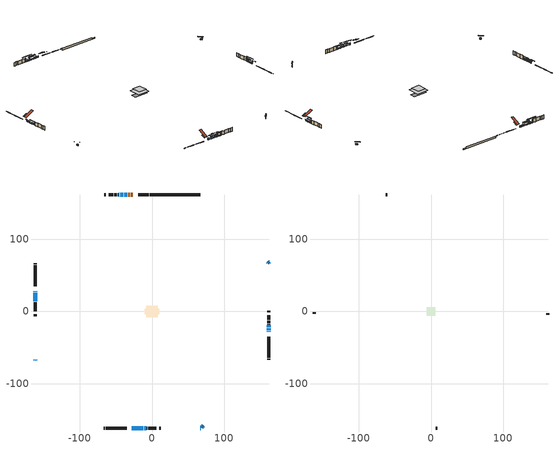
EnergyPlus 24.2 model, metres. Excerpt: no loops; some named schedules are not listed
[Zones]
conditioned space
 floor outside (Floor1 construction): -2.73,-2.73 -2.73,2.73 2.73,2.73 2.73,-2.73 z1.37
 floor adiabatic (AdiabaticFloorConstruction): -8.21,-8.21 -8.21,8.21 8.21,8.21 8.21,-8.21 z3.81
 floor foundation (Slab1 construction): -9.79,-3.62 -9.79,3.62 9.79,3.62 9.79,-3.62 z-0.84
 wall outside (RimJoist1 construction): 12.58,162.12 10.66,162.12 / -67.15,-162.12 -65.23,-162.12 / -162.12,67.15 -162.12,65.23 / 162.12,-67.15 162.12,-65.23 z1.37:1.67
 wall outside (RimJoist2 construction): 9.73,162.12 -3.37,162.12 / -64.3,-162.12 -51.2,-162.12 / -162.12,64.3 -162.12,51.2 / 162.12,-64.3 162.12,-51.2 z1.37:1.67
 wall outside (RimJoist3 construction): -4.3,162.12 -19.32,162.12 / -50.27,-162.12 -35.25,-162.12 / -162.12,50.27 -162.12,35.25 / 162.12,-50.27 162.12,-35.25 z1.37:1.67
 wall outside (AdiabaticWallConstruction 1): -26.57,162.12 -27.45,162.12 / -28.38,162.12 -29.59,162.12 / -30.52,162.12 -31.51,162.12 / -32.44,162.12 -33.05,162.12 z1.37:3.4
 wall outside (AdiabaticWallConstruction): 67.15,-162.12 67.55,-161.73 / -17.44,-162.12 -16.33,-162.12 z1.37:3.05; -33.98,162.12 -34.84,162.12 / 69.18,-160.09 69.8,-159.48 / 162.12,-28.01 162.12,-27.14 / 162.12,67.15 161.51,67.76 / 162.12,-26.21 162.12,-24.74 / -39.66,162.12 -40.52,162.12 / -161.14,-68.13 -160.82,-68.46 / 70.45,-158.82 70.78,-158.5 / 162.12,-22.02 162.12,-21.16 / 160.86,68.42 160.24,69.03 z1.37:2.84; -35.77,162.12 -36.94,162.12 / -37.87,162.12 -38.73,162.12 / -41.45,162.12 -42.62,162.12 / 162.12,-20.23 162.12,-19.06 z1.37:2.34; -28.01,-162.12 -27.34,-162.12 / -162.12,-67.15 -161.8,-67.48 / 68.2,-161.07 68.53,-160.75 / -162.12,18.35 -162.12,16.57 z1.37:3.15; -26.42,-162.12 -22.86,-162.12 z1.37:3.56; -21.93,-162.12 -18.37,-162.12 z1.37:2.95; -162.12,28.01 -162.12,27.19 z1.37:3.4; -162.12,26.27 -162.12,23.93 / -15.4,-162.12 -13.62,-162.12 / -12.69,-162.12 -11.98,-162.12 / -11.05,-162.12 -9.58,-162.12 / -8.65,-162.12 -7.94,-162.12 z1.37:2.54; -162.12,23 -162.12,21.93 z1.37:2.59; -43.55,162.12 -44.16,162.12 z1.37:2.64; 162.12,-23.81 162.12,-22.95 z1.37:2.39; -45.08,162.12 -45.95,162.12 z1.37:1.98; -162.12,21.01 -162.12,19.27 z1.37:1.62; -162.12,15.64 -162.12,13.86 z1.37:2.23
 wall outside (Wall1 construction): -46.88,162.12 -47.65,162.12 / -7.01,-162.12 -6.25,-162.12 / -162.12,12.93 -162.12,12.17 / 162.12,-18.13 162.12,-17.37 z1.37:6.25
 wall outside (Wall2 construction): -48.57,162.12 -52.53,162.12 / -5.32,-162.12 -1.36,-162.12 / -162.12,11.24 -162.12,7.29 / 162.12,-16.44 162.12,-12.49 z1.37:6.25
 wall outside (Wall3 construction): -53.46,162.12 -59.64,162.12 / -0.44,-162.12 5.75,-162.12 / -162.12,6.36 -162.12,0.17 / 162.12,-11.56 162.12,-5.37 z1.37:6.25
 wall outside (Wall5 construction): -63.76,162.12 -66.22,162.12 / 9.87,-162.12 12.33,-162.12 / -162.12,-3.95 -162.12,-6.41 / 162.12,-1.25 162.12,1.21 z1.37:6.25
 wall foundation (FoundationWall1 construction): 13.51,162.12,-0.84 13.51,162.12,1.37 61.79,162.12,1.37 61.79,162.12,0.25 67.15,162.12,0.25 67.15,162.12,-0.84
 window (WindowConstruction 26): 67.15,-162.12 67.55,-161.73 z1.37:3.05
 window (WindowConstruction 6): -33.98,162.12 -34.84,162.12 z1.37:2.84
 window (WindowConstruction 7): -35.77,162.12 -36.94,162.12 z1.37:2.34
 window (WindowConstruction 8): -37.87,162.12 -38.73,162.12 z1.37:2.34
 window (WindowConstruction 9): -28.01,-162.12 -27.34,-162.12 z1.37:3.15
 window (WindowConstruction 10): -162.12,-67.15 -161.8,-67.48 z1.37:3.15
 window (WindowConstruction 11): 68.2,-161.07 68.53,-160.75 z1.37:3.15
 window (WindowConstruction 12): -26.41,-162.12 -22.86,-162.12 z1.37:3.56
 window (WindowConstruction 13): -21.93,-162.12 -18.37,-162.12 z1.37:2.95
 window (WindowConstruction 14): -162.12,28.01 -162.12,27.19 z1.37:3.4
 window (WindowConstruction 27): -17.44,-162.12 -16.33,-162.12 z1.37:3.05
 window (WindowConstruction 15): 69.18,-160.09 69.79,-159.48 z1.37:2.84
 window (WindowConstruction 16): 162.12,-28.01 162.12,-27.14 z1.37:2.84
 window (WindowConstruction 17): 162.12,67.15 161.51,67.76 z1.37:2.84
 window (WindowConstruction 18): 162.12,-26.21 162.12,-24.74 z1.37:2.84
 window (WindowConstruction 19): -162.12,26.27 -162.12,23.93 z1.37:2.54
 window (WindowConstruction 20): -162.12,23 -162.12,21.93 z1.37:2.59
 window (WindowConstruction 21): -39.66,162.12 -40.52,162.12 z1.37:2.84
 window (WindowConstruction 22): -41.45,162.12 -42.62,162.12 z1.37:2.34
 window (WindowConstruction 23): -161.14,-68.13 -160.82,-68.46 z1.37:2.84
 window (WindowConstruction 24): -15.4,-162.12 -13.62,-162.12 z1.37:2.54
 window (WindowConstruction 25): 70.45,-158.82 70.78,-158.5 z1.37:2.84
 window (WindowConstruction 33): -43.55,162.12 -44.16,162.12 z1.37:2.64
 window (WindowConstruction 28): 162.12,-23.81 162.12,-22.95 z1.37:2.38
 window (WindowConstruction 29): -45.09,162.12 -45.95,162.12 z1.37:1.98
 window (WindowConstruction 30): -12.69,-162.12 -11.98,-162.12 z1.37:2.54
 window (WindowConstruction 31): -11.05,-162.12 -9.58,-162.12 z1.37:2.54
 window (WindowConstruction 32): -8.65,-162.12 -7.94,-162.12 z1.37:2.54
 window (WindowConstruction): -162.12,21.01 -162.12,19.28 z1.37:1.62
 window (WindowConstruction 1): 162.12,-22.02 162.12,-21.16 z1.37:2.84
 window (WindowConstruction 2): 160.85,68.42 160.24,69.03 z1.37:2.84
 window (WindowConstruction 3): 162.12,-20.23 162.12,-19.06 z1.37:2.34
 window (WindowConstruction 4): -162.12,18.35 -162.12,16.57 z1.37:3.15
 window (WindowConstruction 5): -162.12,15.64 -162.12,13.86 z1.37:2.23
 door (Door): -26.57,162.12 -27.45,162.12 z1.37:3.4
 door (Door 1): -28.38,162.12 -29.59,162.12 z1.37:3.4
 door (Door 2): -30.52,162.12 -31.51,162.12 z1.37:3.4
 door (Door 3): -32.44,162.12 -33.05,162.12 z1.37:3.4
 ceiling adiabatic (AdiabaticFloorConstruction): 8.21,-8.21 8.21,8.21 -8.21,8.21 -8.21,-8.21 z3.81
 roof outside (Roof1 construction): -21.45,162.12,6.25 -21.45,157.81,8.4 -20.25,157.81,8.4 -20.25,162.12,6.25; -33.12,-162.12,6.25 -33.12,-157.81,8.4 -34.32,-157.81,8.4 -34.32,-162.12,6.25; -162.12,33.12,6.25 -157.81,33.12,8.4 -157.81,34.32,8.4 -162.12,34.32,6.25; 162.12,-33.12,6.25 157.81,-33.12,8.4 157.81,-34.32,8.4 162.12,-34.32,6.25
attic - vented
 floor to conditioned space (Floor2 construction Reversed): -6.16,-6.16 -6.16,6.16 6.16,6.16 6.16,-6.16 z6.25
 wall outside (Wall4 construction): -60.57,162.12 -62.83,162.12 / 6.68,-162.12 8.94,-162.12 / -162.12,-0.76 -162.12,-3.02 / 162.12,-4.44 162.12,-2.18 z1.37:6.25
 roof outside (Roof2 construction): -25.64,162.12,6.25 -25.64,150.47,12.07 -22.38,150.47,12.07 -22.38,162.12,6.25; -28.93,-162.12,6.25 -28.93,-150.47,12.07 -32.19,-150.47,12.07 -32.19,-162.12,6.25; -162.12,28.93,6.25 -150.47,28.93,12.07 -150.47,32.19,12.07 -162.12,32.19,6.25; 162.12,-28.93,6.25 150.47,-28.93,12.07 150.47,-32.19,12.07 162.12,-32.19,6.25
shading: 69.49,-159.79 65.22,-164.06 65.48,-164.33 69.75,-160.06 z5.79; -37.58,162.12 -31.24,162.12 -31.24,162.5 -37.58,162.5 z5.58; -41.28,162.12 -31.43,162.12 -31.43,162.5 -41.28,162.5 z6.68; -41.78,162.12 -34.82,162.12 -34.82,163.11 -41.78,163.11 z5.39; -26.66,-162.12 -28.69,-162.12 -28.69,-162.5 -26.66,-162.5 z3.84; -159.64,-69.63 -164.28,-65 -164.49,-65.21 -159.85,-69.85 z6.2; 70.69,-158.59 66.05,-163.23 66.26,-163.44 70.9,-158.8 z6.2; -19.05,-162.12 -30.22,-162.12 -30.22,-162.5 -19.05,-162.5 z7.37; -16.31,-162.12 -23.99,-162.12 -23.99,-162.5 -16.31,-162.5 z5.01; -162.12,26.59 -162.12,28.61 -163.03,28.61 -163.03,26.59 z4.01; -11.45,-162.12 -22.32,-162.12 -22.32,-162.42 -11.45,-162.42 z7.93; 70.01,-159.27 68.97,-160.3 69.24,-160.57 70.28,-159.54 z3.14; 162.12,-26.84 162.12,-28.3 162.5,-28.3 162.5,-26.84 z3.14; 161.3,67.97 162.33,66.94 162.6,67.21 161.57,68.24 z3.14; 162.12,-24.44 162.12,-26.51 162.5,-26.51 162.5,-24.44 z3.14; -162.12,23.02 -162.12,27.18 -162.42,27.18 -162.42,23.02 z3.45; -162.12,21.09 -162.12,23.84 -162.42,23.84 -162.42,21.09 z3.43; -40.82,162.12 -39.36,162.12 -39.36,162.5 -40.82,162.5 z3.14; -43.99,162.12 -40.08,162.12 -40.08,162.5 -43.99,162.5 z3.7; -160.61,-68.67 -161.35,-67.92 -161.56,-68.13 -160.82,-68.88 z3.14; -12.1,-162.12 -16.92,-162.12 -16.92,-162.42 -12.1,-162.42 z4.06; 70.99,-158.29 70.24,-159.03 70.45,-159.25 71.2,-158.5 z3.14; -50.26,162.12 -37.45,162.12 -37.45,162.5 -50.26,162.5 z8.74; 162.12,-17.16 162.12,-29.6 162.5,-29.6 162.5,-17.16 z8.18; -52.35,162.12 -38.69,162.12 -38.69,162.5 -52.35,162.5 z8.38; -8.93,-162.12 -15.74,-162.12 -15.74,-162.5 -8.93,-162.5 z5.59; -6.07,-162.12 -14.56,-162.12 -14.56,-162.5 -6.07,-162.5 z6.05; -3.98,-162.12 -12.61,-162.12 -12.61,-162.5 -3.98,-162.5 z6.5; -162.12,19.05 -162.12,21.23 -163.03,21.23 -163.03,19.05 z1.85; 162.12,-18.42 162.12,-24.76 162.5,-24.76 162.5,-18.42 z5.58; 158.31,70.97 162.79,66.48 163.06,66.75 158.58,71.24 z5.58; 162.12,-16.32 162.12,-22.97 162.5,-22.97 162.5,-16.32 z5.08; -162.12,13.6 -162.12,21.32 -162.42,21.32 -162.42,13.6 z6.12; -162.12,12.56 -162.12,16.94 -162.42,16.94 -162.42,12.56 z3.53
[Building]
Building 1: Terrain=Suburbs
[Site:Location]
Yellowknife AP_NT: Latitude {deg}=62.46; Longitude {deg}=-114.44; Time Zone {hr}=-7; Elevation {m}=206; Keep Site Location Information=Yes
[Site:GroundTemperature:Shallow]
-11.1489, -14.3239, -14.5782, -13.0715, -7.02295, -1.00261, 4.2167, 7.52301, 7.8039, 5.11477, 0.0285573, -5.8071
[Site:WaterMainsTemperature]
Calculation Method=Schedule; Temperature Schedule=mains temperature schedule
[Material] Roughness=Rough; Thermal Absorptance=0.9
Name | Thickness {m} | Conductivity {W/m-K} | Density {kg/m3} | Specific Heat {J/kg-K} | Solar Absorptance | Visible Absorptance
asphalt or fiberglass shingles | 0.00635 | 0.162714 | 1121.4 | 1465.45 | 0.4 | 0.4
ceiling loosefill ins | 0.254 | 0.0480833 | 16.02 | 1046.75 | 0.7 | 0.7
ceiling stud and cavity | 0.1397 | 0.0848526 | 65.682 | 1177.47 | 0.7 | 0.7
concrete 4.0 in. | 0.1016 | 1.803125 | 2242.8 | 837.4 | 0.7 | 0.7
concrete 8.0 in. | 0.2032 | 1.803125 | 2242.8 | 837.4 | 0.7 | 0.7
door material | 0.04445 | 0.053851 | 512.64 | 1214.23 | 0.7 | 0.7
door material 1 | 0.04445 | 0.20624 | 512.64 | 1214.23 | 0.7 | 0.7
exterior vertical ins | 0.068383 | 0.029427 | 32.04 | 1214.23 | 0.7 | 0.7
floor covering | 0.0127 | 0.0433444 | 54.468 | 1339.84 | 0.6 | 0.6
floor rigid ins | 0.155448 | 0.029427 | 32.04 | 1214.23 | 0.7 | 0.7
floor rigid ins 1; wall rigid ins 2 | 0.512978 | 0.029427 | 32.04 | 1214.23 | 0.7 | 0.7
floor stud and cavity | 0.1397 | 0.08755 | 92.3553 | 1139.71 | 0.7 | 0.7
floor stud and cavity 1 | 0.1397 | 1.75129 | 37.0049 | 1207.88 | 0.7 | 0.7
furniture material conditioned space 1 | 0.1524 | 0.115458 | 640.8 | 1214.23 | 0.6 | 0.6
gypsum board | 0.0127 | 0.160291 | 801 | 837.4 | 0.6 | 0.6
gypsum board 1 | 0.0127 | 0.160291 | 801 | 837.4 | 0.7 | 0.7
osb sheathing 0.5 in. | 0.0127 | 0.115458 | 512.64 | 1214.23 | 0.7 | 0.7
osb sheathing 0.75 in. | 0.01905 | 0.115458 | 512.64 | 1214.23 | 0.7 | 0.7
osb sheathing 2.0 in. | 0.0508 | 0.115458 | 512.64 | 1214.23 | 0.7 | 0.7
rim joist rigid ins; roof rigid ins; wall rigid ins 1 | 0.103632 | 0.029427 | 32.04 | 1214.23 | 0.7 | 0.7
rim joist rigid ins 1; wall rigid ins | 0.051816 | 0.029427 | 32.04 | 1214.23 | 0.7 | 0.7
rim joist stud and cavity | 0.0508 | 0.0176498 | 125.044 | 1163.47 | 0.6 | 0.6
rim joist stud and cavity 1 | 0.0508 | 0.0405436 | 125.044 | 1163.47 | 0.6 | 0.6
roof stud and cavity | 0.2032 | 0.0896574 | 78.34581 | 1123.46 | 0.7 | 0.7
wall stud and cavity | 0.1397 | 0.227335 | 139.0536 | 1170.24 | 0.7 | 0.7
wall stud and cavity 1 | 0.1397 | 0.0793383 | 139.0536 | 1170.24 | 0.7 | 0.7
wall stud and cavity 2 | 0.1397 | 0.0818765 | 139.0536 | 1170.24 | 0.7 | 0.7
wall stud and cavity 3 | 0.0889 | 6.9971 | 50.32683 | 1063.81 | 0.6 | 0.6
wall stud and cavity 4 | 0.1397 | 0.251371 | 139.0536 | 1170.24 | 0.7 | 0.7
wall stud and cavity 5 | 0.0889 | 0.380278 | 52.3479 | 1209.89 | 0.7 | 0.7
wall stud and cavity 6 | 0.0889 | 0.391764 | 83.0341 | 1211.67 | 0.7 | 0.7
wood siding | 0.0254 | 0.102417 | 544.68 | 1172.36 | 0.4 | 0.4
wood siding 1 | 0.00254 | 0.102417 | 544.68 | 1172.36 | 0.4 | 0.4
wood siding 2; wood siding 3; wood siding 4 | 0.0254 | 0.102417 | 544.68 | 1172.36 | 0.7 | 0.7
[WindowMaterial:SimpleGlazingSystem]
Name | U-Factor {W/m2-K} | Solar Heat Gain Coefficient
WindowMaterial | 2.72601 | 0.5
WindowMaterial 1 | 1.904969 | 0.61
WindowMaterial 10 | 1.82093 | 0.67
WindowMaterial 11 | 1.83513 | 0.66
WindowMaterial 12 | 2.87364 | 0.59
WindowMaterial 13 | 1.9521 | 0.59
WindowMaterial 14 | 1.99695 | 0.56
WindowMaterial 15 | 1.89872 | 0.62
WindowMaterial 16 | 1.98219 | 0.56
WindowMaterial 17 | 1.87374 | 0.63
WindowMaterial 18 | 2.14969 | 0.46
WindowMaterial 19 | 1.947554 | 0.58
WindowMaterial 2 | 2.02023 | 0.54
WindowMaterial 20 | 1.23951 | 0.47
WindowMaterial 21 | 1.50581 | 0.37
WindowMaterial 22 | 2.06622 | 0.51
WindowMaterial 23 | 1.882257 | 0.63
WindowMaterial 24 | 1.93506 | 0.59
WindowMaterial 25 | 1.94812 | 0.58
WindowMaterial 3 | 1.851028 | 0.65
WindowMaterial 4 | 1.896452 | 0.62
WindowMaterial 5 | 2.01455 | 0.54
WindowMaterial 6 | 2.056 | 0.52
WindowMaterial 7 | 2.04919 | 0.52
WindowMaterial 8 | 1.975944 | 0.56
WindowMaterial 9 | 2.13947 | 0.46
[Construction]
AdiabaticFloorConstruction: floor stud and cavity 1, floor rigid ins 1, osb sheathing 0.75 in., floor covering
AdiabaticWallConstruction: wood siding 3, wall rigid ins 2, wall stud and cavity 5, gypsum board
AdiabaticWallConstruction 1: wood siding 4, wall rigid ins 2, wall stud and cavity 5, gypsum board
Door; Door 2; Door 3: door material
Door 1: door material 1
Floor1 construction: floor stud and cavity, floor rigid ins, osb sheathing 0.75 in., floor covering
Floor2 construction Reversed: gypsum board, ceiling stud and cavity, ceiling loosefill ins
FoundationWall1 construction: concrete 8.0 in., gypsum board 1
furniture construction conditioned space 1: furniture material conditioned space 1
PartitionWallConstruction: gypsum board, wall stud and cavity 6, gypsum board
RimJoist1 construction: wood siding 2, rim joist rigid ins, osb sheathing 2.0 in., rim joist stud and cavity
RimJoist2 construction; RimJoist3 construction: wood siding 2, rim joist rigid ins 1, osb sheathing 2.0 in., rim joist stud and cavity 1
Roof1 construction: asphalt or fiberglass shingles, roof rigid ins, osb sheathing 0.75 in., roof stud and cavity, gypsum board
Roof2 construction: asphalt or fiberglass shingles
Slab1 construction: concrete 4.0 in.
Wall1 construction: wood siding, wall rigid ins, osb sheathing 0.5 in., wall stud and cavity, gypsum board
Wall2 construction: wood siding, wall rigid ins, osb sheathing 0.5 in., wall stud and cavity 1, gypsum board
Wall3 construction: wood siding, wall rigid ins, osb sheathing 0.5 in., wall stud and cavity 2, gypsum board
Wall4 construction: wood siding 1, wall stud and cavity 3
Wall5 construction: wood siding, wall rigid ins 1, osb sheathing 0.5 in., wall stud and cavity 4, gypsum board
WindowConstruction: WindowMaterial
WindowConstruction 1; WindowConstruction 15; WindowConstruction 16; WindowConstruction 17; WindowConstruction 2: WindowMaterial 1
WindowConstruction 10: WindowMaterial 8
WindowConstruction 11: WindowMaterial 9
WindowConstruction 12: WindowMaterial 10
WindowConstruction 13: WindowMaterial 11
WindowConstruction 14: WindowMaterial 12
WindowConstruction 18: WindowMaterial 13
WindowConstruction 19: WindowMaterial 14
WindowConstruction 20: WindowMaterial 15
WindowConstruction 21; WindowConstruction 6: WindowMaterial 5
WindowConstruction 22; WindowConstruction 3; WindowConstruction 7: WindowMaterial 2
WindowConstruction 23: WindowMaterial 16
WindowConstruction 24: WindowMaterial 17
WindowConstruction 25: WindowMaterial 18
WindowConstruction 26; WindowConstruction 27: WindowMaterial 19
WindowConstruction 28: WindowMaterial 20
WindowConstruction 29: WindowMaterial 21
WindowConstruction 30: WindowMaterial 22
WindowConstruction 31: WindowMaterial 23
WindowConstruction 32: WindowMaterial 24
WindowConstruction 33: WindowMaterial 25
WindowConstruction 4: WindowMaterial 3
WindowConstruction 5: WindowMaterial 4
WindowConstruction 8: WindowMaterial 6
WindowConstruction 9: WindowMaterial 7
[Zone] Multiplier=1; Part of Total Floor Area=Yes
Name | Volume {m3}
attic - vented | 139.334
conditioned space | 1145.6
[Space]
Name | Zone | Volume {m3}
attic - vented 1 | attic - vented | 139.334
conditioned space 1 | conditioned space | 1145.6
[ZoneInfiltration:EffectiveLeakageArea]
infil attic - vented 1: Zone or Space=attic - vented 1; Schedule=Always On Discrete; Effective Air Leakage Area {cm2}=4792.11; Stack Coefficient=0.000744194; Wind Coefficient=1.84316e-05
[ZoneMixing]
whole house fan mix: Zone or Space=attic - vented; Schedule=Always On Continuous; Design Flow Rate Calculation Method=Flow/Zone; Design Flow Rate {m3/s}=0; Source Zone or Space=conditioned space
[SurfaceProperty:ExposedFoundationPerimeter]
Slab1: Exposed Perimeter Calculation Method=TotalExposedPerimeter; Total Exposed Perimeter {m}=53.645
[InternalMass] Zone or ZoneList=conditioned space; Space or SpaceList=conditioned space 1
Name | Construction | Surface Area {m2}
furniture mass conditioned space 1 | furniture construction conditioned space 1 | 176.468
partition wall mass | PartitionWallConstruction | 441.17
[Lights]
interior lighting: Zone or ZoneList or Space or SpaceList=conditioned space 1; Schedule=interior lighting schedule; Design Level Calculation Method=LightingLevel; Lighting Level {W}=343.2; Return Air Fraction=0; Fraction Radiant=0.6; Fraction Visible=0.2; Fraction Replaceable=1
[People]
occupants: Zone or ZoneList or Space or SpaceList=conditioned space 1; Number of People Schedule=occupants schedule; Number of People Calculation Method=People; Number of People=3; Fraction Radiant=0.314171; Sensible Heat Fraction=0.56303; Activity Level Schedule=occupants activity schedule; Carbon Dioxide Generation Rate {m3/s-W}=0; Enable ASHRAE 55 Comfort Warnings=No; Mean Radiant Temperature Calculation Type=EnclosureAveraged
[ElectricEquipment] Zone or ZoneList or Space or SpaceList=conditioned space 1; Design Level Calculation Method=EquipmentLevel
Name | Schedule | Design Level {W} | Fraction Latent | Fraction Radiant | Fraction Lost
clothes dryer | clothes dryer schedule | 140.772 | 0.015 | 0.081 | 0.85
clothes washer | clothes washer schedule | 32.1985 | 0.03 | 0.162 | 0.7
cooking range | cooking range schedule | 215.147 | 0.08 | 0.432 | 0.2
dishwasher | dishwasher schedule | 66.8632 | 0.3 | 0.18 | 0.4
fridge | fridge schedule | 72.9452 | 0 | 0.6 | 0
mech vent bath fan 0 | mech vent bath fan 0 schedule | 25.1 | 0 | 0 | 1
mech vent bath fan 1 | mech vent bath fan 1 schedule | 25.1 | 0 | 0 | 1
mech vent house fan | mech vent house fan schedule | 20.8667 | 0 | 0 | 0.522764
mech vent house fan cfis | mech vent house fan cfis schedule | 0 | 0 | 0 | 0
mech vent range fan 0 | mech vent range fan 0 schedule | 57 | 0 | 0 | 1
misc plug loads | misc plug loads schedule | 494.7 | 0.045 | 0.513 | 0.1
whole house fan | Always On Discrete | 0 | 0 | 0 | 1
[OtherEquipment] Zone or ZoneList or Space or SpaceList=conditioned space 1; Design Level Calculation Method=EquipmentLevel
Name | Fuel Type | Schedule | Design Level {W} | Fraction Latent | Fraction Radiant | Fraction Lost
clothes dryer 1 | Electricity | clothes dryer schedule | 0 | 0.015 | 0.081 | 0.85
cooking range 1 | Electricity | cooking range schedule | 0 | 0.08 | 0.432 | 0.2
general water use latent | None | general water use schedule | 62.594 | 1 | 0 | 0
general water use sensible | None | general water use schedule | -61.6891 | 0 | 0.6 | 0
mech vent house fan latent load | None | Always On Discrete | 0 | 1 | 0 | 0
mech vent house fan sensible load | None | Always On Discrete | 0 | 0 | 0 | 0
water heater energy adjustment1 | FuelOilNo2 | Always On Discrete | 0.01 | 0 | 0 | 1
[ZoneInfiltration:DesignFlowRate] Zone or ZoneList or Space or SpaceList=conditioned space 1; Schedule=Always On Discrete; Design Flow Rate Calculation Method=Flow/Zone; Design Flow Rate {m3/s}=0
infil flow; natural vent flow; whole house fan flow
[Foundation:Kiva]
Foundation Kiva 1: Initial Indoor Air Temperature {C}=18; Wall Height Above Grade {m}=1.37002; Wall Depth Below Slab {m}=0.2032; Custom Block Material Name 1=exterior vertical ins; Custom Block Depth 1 {m}=2.21001; Custom Block X Position 1 {m}=0.2159; Custom Block Z Position 1 {m}=0
[Foundation:Kiva:Settings]
Soil Conductivity {W/m-K}=0.849921; Soil Density {kg/m3}=1842.3; Soil Specific Heat {J/kg-K}=418.7; Ground Solar Absorptivity=0.9; Ground Thermal Absorptivity=0.9; Ground Surface Roughness {m}=0.03; Far-Field Width {m}=40; Deep-Ground Boundary Condition=ZeroFlux; Deep-Ground Depth {m}=40; Minimum Cell Dimension {m}=0.2; Maximum Cell Growth Coefficient=3; Simulation Timestep=Timestep
[Exterior:Lights]
exterior lighting: Schedule=exterior lighting schedule; Design Level {W}=75.6
[Schedule:Constant]
Name | Hourly Value
Always On Continuous; mech vent house fan schedule; mech vent house fan cfis schedule; Always On Discrete | 1
occupants activity schedule | 117.228
fridge schedule | 0
[Schedule:Week:Daily]
interior lighting schedule Week Rule - Jan1-Jan27: interior lighting schedule day, interior lighting schedule day, interior lighting schedule day, interior lighting schedule day, interior lighting schedule day, interior lighting schedule day, interior lighting schedule day, interior lighting schedule default day, interior lighting schedule default day, interior lighting schedule default day, interior lighting schedule default day, interior lighting schedule default day
interior lighting schedule Week Rule - Jan28-Feb3: interior lighting schedule day, interior lighting schedule day, interior lighting schedule day, interior lighting schedule day, interior lighting schedule day 1, interior lighting schedule day 1, interior lighting schedule day 1, interior lighting schedule default day, interior lighting schedule default day, interior lighting schedule default day, interior lighting schedule default day, interior lighting schedule default day
interior lighting schedule Week Rule - Feb4-Feb24: interior lighting schedule day 1, interior lighting schedule day 1, interior lighting schedule day 1, interior lighting schedule day 1, interior lighting schedule day 1, interior lighting schedule day 1, interior lighting schedule day 1, interior lighting schedule default day, interior lighting schedule default day, interior lighting schedule default day, interior lighting schedule default day, interior lighting schedule default day
interior lighting schedule Week Rule - Feb25-Mar3: interior lighting schedule day 1, interior lighting schedule day 1, interior lighting schedule day 1, interior lighting schedule day 1, interior lighting schedule day 2, interior lighting schedule day 2, interior lighting schedule day 2, interior lighting schedule default day, interior lighting schedule default day, interior lighting schedule default day, interior lighting schedule default day, interior lighting schedule default day
interior lighting schedule Week Rule - Mar4-Mar31: interior lighting schedule day 2, interior lighting schedule day 2, interior lighting schedule day 2, interior lighting schedule day 2, interior lighting schedule day 2, interior lighting schedule day 2, interior lighting schedule day 2, interior lighting schedule default day, interior lighting schedule default day, interior lighting schedule default day, interior lighting schedule default day, interior lighting schedule default day
interior lighting schedule Week Rule - Apr1-Apr28: interior lighting schedule day 3, interior lighting schedule day 3, interior lighting schedule day 3, interior lighting schedule day 3, interior lighting schedule day 3, interior lighting schedule day 3, interior lighting schedule day 3, interior lighting schedule default day, interior lighting schedule default day, interior lighting schedule default day, interior lighting schedule default day, interior lighting schedule default day
interior lighting schedule Week Rule - Apr29-May5: interior lighting schedule day 3, interior lighting schedule day 3, interior lighting schedule day 4, interior lighting schedule day 4, interior lighting schedule day 4, interior lighting schedule day 4, interior lighting schedule day 4, interior lighting schedule default day, interior lighting schedule default day, interior lighting schedule default day, interior lighting schedule default day, interior lighting schedule default day
interior lighting schedule Week Rule - May6-May26: interior lighting schedule day 4, interior lighting schedule day 4, interior lighting schedule day 4, interior lighting schedule day 4, interior lighting schedule day 4, interior lighting schedule day 4, interior lighting schedule day 4, interior lighting schedule default day, interior lighting schedule default day, interior lighting schedule default day, interior lighting schedule default day, interior lighting schedule default day
interior lighting schedule Week Rule - May27-Jun2: interior lighting schedule day 4, interior lighting schedule day 4, interior lighting schedule day 4, interior lighting schedule day 4, interior lighting schedule day 4, interior lighting schedule day 5, interior lighting schedule day 5, interior lighting schedule default day, interior lighting schedule default day, interior lighting schedule default day, interior lighting schedule default day, interior lighting schedule default day
interior lighting schedule Week Rule - Jun3-Jun30: interior lighting schedule day 5, interior lighting schedule day 5, interior lighting schedule day 5, interior lighting schedule day 5, interior lighting schedule day 5, interior lighting schedule day 5, interior lighting schedule day 5, interior lighting schedule default day, interior lighting schedule default day, interior lighting schedule default day, interior lighting schedule default day, interior lighting schedule default day
interior lighting schedule Week Rule - Jul1-Jul28: interior lighting schedule day 6, interior lighting schedule day 6, interior lighting schedule day 6, interior lighting schedule day 6, interior lighting schedule day 6, interior lighting schedule day 6, interior lighting schedule day 6, interior lighting schedule default day, interior lighting schedule default day, interior lighting schedule default day, interior lighting schedule default day, interior lighting schedule default day
interior lighting schedule Week Rule - Jul29-Aug4: interior lighting schedule day 6, interior lighting schedule day 6, interior lighting schedule day 6, interior lighting schedule day 7, interior lighting schedule day 7, interior lighting schedule day 7, interior lighting schedule day 7, interior lighting schedule default day, interior lighting schedule default day, interior lighting schedule default day, interior lighting schedule default day, interior lighting schedule default day
interior lighting schedule Week Rule - Aug5-Aug25: interior lighting schedule day 7, interior lighting schedule day 7, interior lighting schedule day 7, interior lighting schedule day 7, interior lighting schedule day 7, interior lighting schedule day 7, interior lighting schedule day 7, interior lighting schedule default day, interior lighting schedule default day, interior lighting schedule default day, interior lighting schedule default day, interior lighting schedule default day
interior lighting schedule Week Rule - Aug26-Sep1: interior lighting schedule day 7, interior lighting schedule day 7, interior lighting schedule day 7, interior lighting schedule day 7, interior lighting schedule day 7, interior lighting schedule day 7, interior lighting schedule day 8, interior lighting schedule default day, interior lighting schedule default day, interior lighting schedule default day, interior lighting schedule default day, interior lighting schedule default day
interior lighting schedule Week Rule - Sep2-Sep29: interior lighting schedule day 8, interior lighting schedule day 8, interior lighting schedule day 8, interior lighting schedule day 8, interior lighting schedule day 8, interior lighting schedule day 8, interior lighting schedule day 8, interior lighting schedule default day, interior lighting schedule default day, interior lighting schedule default day, interior lighting schedule default day, interior lighting schedule default day
interior lighting schedule Week Rule - Sep30-Oct6: interior lighting schedule day 8, interior lighting schedule day 9, interior lighting schedule day 9, interior lighting schedule day 9, interior lighting schedule day 9, interior lighting schedule day 9, interior lighting schedule day 9, interior lighting schedule default day, interior lighting schedule default day, interior lighting schedule default day, interior lighting schedule default day, interior lighting schedule default day
interior lighting schedule Week Rule - Oct7-Oct27: interior lighting schedule day 9, interior lighting schedule day 9, interior lighting schedule day 9, interior lighting schedule day 9, interior lighting schedule day 9, interior lighting schedule day 9, interior lighting schedule day 9, interior lighting schedule default day, interior lighting schedule default day, interior lighting schedule default day, interior lighting schedule default day, interior lighting schedule default day
interior lighting schedule Week Rule - Oct28-Nov3: interior lighting schedule day 9, interior lighting schedule day 9, interior lighting schedule day 9, interior lighting schedule day 9, interior lighting schedule day 10, interior lighting schedule day 10, interior lighting schedule day 10, interior lighting schedule default day, interior lighting schedule default day, interior lighting schedule default day, interior lighting schedule default day, interior lighting schedule default day
interior lighting schedule Week Rule - Nov4-Nov24: interior lighting schedule day 10, interior lighting schedule day 10, interior lighting schedule day 10, interior lighting schedule day 10, interior lighting schedule day 10, interior lighting schedule day 10, interior lighting schedule day 10, interior lighting schedule default day, interior lighting schedule default day, interior lighting schedule default day, interior lighting schedule default day, interior lighting schedule default day
interior lighting schedule Week Rule - Nov25-Dec1: interior lighting schedule day 10, interior lighting schedule day 10, interior lighting schedule day 10, interior lighting schedule day 10, interior lighting schedule day 10, interior lighting schedule day 10, interior lighting schedule day 11, interior lighting schedule default day, interior lighting schedule default day, interior lighting schedule default day, interior lighting schedule default day, interior lighting schedule default day
interior lighting schedule Week Rule - Dec2-Dec31: interior lighting schedule day 11, interior lighting schedule day 11, interior lighting schedule day 11, interior lighting schedule day 11, interior lighting schedule day 11, interior lighting schedule day 11, interior lighting schedule day 11, interior lighting schedule default day, interior lighting schedule default day, interior lighting schedule default day, interior lighting schedule default day, interior lighting schedule default day
occupants schedule Week Rule - Jan1-Dec31: occupants schedule day, occupants schedule day, occupants schedule day, occupants schedule day, occupants schedule day, occupants schedule day, occupants schedule day, occupants schedule default day, occupants schedule default day, occupants schedule default day, occupants schedule default day, occupants schedule default day
clothes dryer schedule Week Rule - Jan1-Dec31: clothes dryer schedule day, clothes dryer schedule day, clothes dryer schedule day, clothes dryer schedule day, clothes dryer schedule day, clothes dryer schedule day, clothes dryer schedule day, clothes dryer schedule default day, clothes dryer schedule default day, clothes dryer schedule default day, clothes dryer schedule default day, clothes dryer schedule default day
clothes washer schedule Week Rule - Jan1-Dec31: clothes washer schedule day, clothes washer schedule day, clothes washer schedule day, clothes washer schedule day, clothes washer schedule day, clothes washer schedule day, clothes washer schedule day, clothes washer schedule default day, clothes washer schedule default day, clothes washer schedule default day, clothes washer schedule default day, clothes washer schedule default day
cooking range schedule Week Rule - Jan1-Dec31: cooking range schedule day, cooking range schedule day, cooking range schedule day, cooking range schedule day, cooking range schedule day, cooking range schedule day, cooking range schedule day, cooking range schedule default day, cooking range schedule default day, cooking range schedule default day, cooking range schedule default day, cooking range schedule default day
dishwasher schedule Week Rule - Jan1-Dec31: dishwasher schedule day, dishwasher schedule day, dishwasher schedule day, dishwasher schedule day, dishwasher schedule day, dishwasher schedule day, dishwasher schedule day, dishwasher schedule default day, dishwasher schedule default day, dishwasher schedule default day, dishwasher schedule default day, dishwasher schedule default day
[Schedule:Year]
interior lighting schedule: interior lighting schedule Week Rule - Jan1-Jan27, 1, 1, 1, 27, interior lighting schedule Week Rule - Jan28-Feb3, 1, 28, 2, 3, interior lighting schedule Week Rule - Feb4-Feb24, 2, 4, 2, 24, interior lighting schedule Week Rule - Feb25-Mar3, 2, 25, 3, 3, interior lighting schedule Week Rule - Mar4-Mar31, 3, 4, 3, 31, interior lighting schedule Week Rule - Apr1-Apr28, 4, 1, 4, 28, interior lighting schedule Week Rule - Apr29-May5, 4, 29, 5, 5, interior lighting schedule Week Rule - May6-May26, 5, 6, 5, 26, interior lighting schedule Week Rule - May27-Jun2, 5, 27, 6, 2, interior lighting schedule Week Rule - Jun3-Jun30, 6, 3, 6, 30, interior lighting schedule Week Rule - Jul1-Jul28, 7, 1, 7, 28, interior lighting schedule Week Rule - Jul29-Aug4, 7, 29, 8, 4, interior lighting schedule Week Rule - Aug5-Aug25, 8, 5, 8, 25, interior lighting schedule Week Rule - Aug26-Sep1, 8, 26, 9, 1, interior lighting schedule Week Rule - Sep2-Sep29, 9, 2, 9, 29, interior lighting schedule Week Rule - Sep30-Oct6, 9, 30, 10, 6, interior lighting schedule Week Rule - Oct7-Oct27, 10, 7, 10, 27, interior lighting schedule Week Rule - Oct28-Nov3, 10, 28, 11, 3, interior lighting schedule Week Rule - Nov4-Nov24, 11, 4, 11, 24, interior lighting schedule Week Rule - Nov25-Dec1, 11, 25, 12, 1, interior lighting schedule Week Rule - Dec2-Dec31, 12, 2, 12, 31
occupants schedule: occupants schedule Week Rule - Jan1-Dec31, 1, 1, 12, 31
clothes dryer schedule: clothes dryer schedule Week Rule - Jan1-Dec31, 1, 1, 12, 31
clothes washer schedule: clothes washer schedule Week Rule - Jan1-Dec31, 1, 1, 12, 31
cooking range schedule: cooking range schedule Week Rule - Jan1-Dec31, 1, 1, 12, 31
dishwasher schedule: dishwasher schedule Week Rule - Jan1-Dec31, 1, 1, 12, 31
mech vent bath fan 0 schedule: mech vent bath fan 0 schedule Week Rule - Jan1-Dec31, 1, 1, 12, 31
mech vent bath fan 1 schedule: mech vent bath fan 1 schedule Week Rule - Jan1-Dec31, 1, 1, 12, 31
mech vent range fan 0 schedule: mech vent range fan 0 schedule Week Rule - Jan1-Dec31, 1, 1, 12, 31
misc plug loads schedule: misc plug loads schedule Week Rule - Jan1-Dec31, 1, 1, 12, 31
general water use schedule: general water use schedule Week Rule - Jan1-Dec31, 1, 1, 12, 31
exterior lighting schedule: exterior lighting schedule Week Rule - Jan1-Jan27, 1, 1, 1, 27, exterior lighting schedule Week Rule - Jan28-Feb3, 1, 28, 2, 3, exterior lighting schedule Week Rule - Feb4-Feb24, 2, 4, 2, 24, exterior lighting schedule Week Rule - Feb25-Mar3, 2, 25, 3, 3, exterior lighting schedule Week Rule - Mar4-Mar31, 3, 4, 3, 31, exterior lighting schedule Week Rule - Apr1-Apr28, 4, 1, 4, 28, exterior lighting schedule Week Rule - Apr29-May5, 4, 29, 5, 5, exterior lighting schedule Week Rule - May6-May26, 5, 6, 5, 26, exterior lighting schedule Week Rule - May27-Jun2, 5, 27, 6, 2, exterior lighting schedule Week Rule - Jun3-Jun30, 6, 3, 6, 30, exterior lighting schedule Week Rule - Jul1-Jul28, 7, 1, 7, 28, exterior lighting schedule Week Rule - Jul29-Aug4, 7, 29, 8, 4, exterior lighting schedule Week Rule - Aug5-Aug25, 8, 5, 8, 25, exterior lighting schedule Week Rule - Aug26-Sep1, 8, 26, 9, 1, exterior lighting schedule Week Rule - Sep2-Sep29, 9, 2, 9, 29, exterior lighting schedule Week Rule - Sep30-Oct6, 9, 30, 10, 6, exterior lighting schedule Week Rule - Oct7-Oct27, 10, 7, 10, 27, exterior lighting schedule Week Rule - Oct28-Nov3, 10, 28, 11, 3, exterior lighting schedule Week Rule - Nov4-Nov24, 11, 4, 11, 24, exterior lighting schedule Week Rule - Nov25-Dec1, 11, 25, 12, 1, exterior lighting schedule Week Rule - Dec2-Dec31, 12, 2, 12, 31
[Schedule:Compact]
mains temperature schedule: Through: 01/01, For: AllDays, Until: 24:00, 0, Through: 01/02, For: AllDays, Until: 24:00, 0, Through: 01/03, For: AllDays, Until: 24:00, 0, Through: 01/04, For: AllDays, Until: 24:00, 0, Through: 01/05, For: AllDays, Until: 24:00, 0, Through: 01/06, For: AllDays, Until: 24:00, 0, Through: 01/07, For: AllDays, Until: 24:00, 0, Through: 01/08, For: AllDays, Until: 24:00, 0, Through: 01/09, For: AllDays, Until: 24:00, 0, Through: 01/10, For: AllDays, Until: 24:00, 0, Through: 01/11, For: AllDays, Until: 24:00, 0, Through: 01/12, For: AllDays, Until: 24:00, 0, Through: 01/13, For: AllDays, Until: 24:00, 0, Through: 01/14, For: AllDays, Until: 24:00, 0, Through: 01/15, For: AllDays, Until: 24:00, 0, Through: 01/16, For: AllDays, Until: 24:00, 0, Through: 01/17, For: AllDays, Until: 24:00, 0, Through: 01/18, For: AllDays, Until: 24:00, 0, Through: 01/19, For: AllDays, Until: 24:00, 0, Through: 01/20, For: AllDays, Until: 24:00, 0, Through: 01/21, For: AllDays, Until: 24:00, 0, Through: 01/22, For: AllDays, Until: 24:00, 0, Through: 01/23, For: AllDays, Until: 24:00, 0, Through: 01/24, For: AllDays, Until: 24:00, 0, Through: 01/25, For: AllDays, Until: 24:00, 0, Through: 01/26, For: AllDays, Until: 24:00, 0, Through: 01/27, For: AllDays, Until: 24:00, 0, Through: 01/28, For: AllDays, Until: 24:00, 0, Through: 01/29, For: AllDays, Until: 24:00, 0, Through: 01/30, For: AllDays, Until: 24:00, 0, Through: 01/31, For: AllDays, Until: 24:00, 0, Through: 02/01, For: AllDays, Until: 24:00, 0, Through: 02/02, For: AllDays, Until: 24:00, 0, Through: 02/03, For: AllDays, Until: 24:00, 0, Through: 02/04, For: AllDays, Until: 24:00, 0, Through: 02/05, For: AllDays, Until: 24:00, 0, Through: 02/06, For: AllDays, Until: 24:00, 0, Through: 02/07, For: AllDays, Until: 24:00, 0, Through: 02/08, For: AllDays, Until: 24:00, 0, Through: 02/09, For: AllDays, Until: 24:00, 0, Through: 02/10, For: AllDays, Until: 24:00, 0, Through: 02/11, For: AllDays, Until: 24:00, 0, Through: 02/12, For: AllDays, Until: 24:00, 0, Through: 02/13, For: AllDays, Until: 24:00, 0, Through: 02/14, For: AllDays, Until: 24:00, 0, Through: 02/15, For: AllDays, Until: 24:00, 0, Through: 02/16, For: AllDays, Until: 24:00, 0, Through: 02/17, For: AllDays, Until: 24:00, 0, Through: 02/18, For: AllDays, Until: 24:00, 0, Through: 02/19, For: AllDays, Until: 24:00, 0, Through: 02/20, For: AllDays, Until: 24:00, 0, Through: 02/21, For: AllDays, Until: 24:00, 0, Through: 02/22, For: AllDays, Until: 24:00, 0, Through: 02/23, For: AllDays, Until: 24:00, 0, Through: 02/24, For: AllDays, Until: 24:00, 0, Through: 02/25, For: AllDays, Until: 24:00, 0, Through: 02/26, For: AllDays, Until: 24:00, 0, Through: 02/27, For: AllDays, Until: 24:00, 0, Through: 02/28, For: AllDays, Until: 24:00, 0, Through: 03/01, For: AllDays, Until: 24:00, 0, Through: 03/02, For: AllDays, Until: 24:00, 0, Through: 03/03, For: AllDays, Until: 24:00, 0, Through: 03/04, For: AllDays, Until: 24:00, 0, Through: 03/05, For: AllDays, Until: 24:00, 0, Through: 03/06, For: AllDays, Until: 24:00, 0, Through: 03/07, For: AllDays, Until: 24:00, 0, Through: 03/08, For: AllDays, Until: 24:00, 0, Through: 03/09, For: AllDays, Until: 24:00, 0, Through: 03/10, For: AllDays, Until: 24:00, 0, Through: 03/11, For: AllDays, Until: 24:00, 0, Through: 03/12, For: AllDays, Until: 24:00, 0, Through: 03/13, For: AllDays, Until: 24:00, 0, Through: 03/14, For: AllDays, Until: 24:00, 0, Through: 03/15, For: AllDays, Until: 24:00, 0, Through: 03/16, For: AllDays, Until: 24:00, 0, Through: 03/17, For: AllDays, Until: 24:00, 0, Through: 03/18, For: AllDays, Until: 24:00, 0, Through: 03/19, For: AllDays, Until: 24:00, 0, Through: 03/20, For: AllDays, Until: 24:00, 0, Through: 03/21, For: AllDays, Until: 24:00, 0, Through: 03/22, For: AllDays, Until: 24:00, 0, Through: 03/23, For: AllDays, Until: 24:00, 0, Through: 03/24, For: AllDays, Until: 24:00, 0, Through: 03/25, For: AllDays, Until: 24:00, 0, Through: 03/26, For: AllDays, Until: 24:00, 0, Through: 03/27, For: AllDays, Until: 24:00, 0, Through: 03/28, For: AllDays, Until: 24:00, 0, Through: 03/29, For: AllDays, Until: 24:00, 0, Through: 03/30, For: AllDays, Until: 24:00, 0, Through: 03/31, For: AllDays, Until: 24:00, 0, Through: 04/01, For: AllDays, Until: 24:00, 0, Through: 04/02, For: AllDays, Until: 24:00, 0, Through: 04/03, For: AllDays, Until: 24:00, 0, Through: 04/04, For: AllDays, Until: 24:00, 0, Through: 04/05, For: AllDays, Until: 24:00, 0, Through: 04/06, For: AllDays, Until: 24:00, 0, Through: 04/07, For: AllDays, Until: 24:00, 0, Through: 04/08, For: AllDays, Until: 24:00, 0, Through: 04/09, For: AllDays, Until: 24:00, 0, Through: 04/10, For: AllDays, Until: 24:00, 0, Through: 04/11, For: AllDays, Until: 24:00, 0, Through: 04/12, For: AllDays, Until: 24:00, 0, Through: 04/13, For: AllDays, Until: 24:00, 0, Through: 04/14, For: AllDays, Until: 24:00, 0, Through: 04/15, For: AllDays, Until: 24:00, 0, Through: 04/16, For: AllDays, Until: 24:00, 0, Through: 04/17, For: AllDays, Until: 24:00, 0, Through: 04/18, For: AllDays, Until: 24:00, 0, Through: 04/19, For: AllDays, Until: 24:00, 0, Through: 04/20, For: AllDays, Until: 24:00, 0, Through: 04/21, For: AllDays, Until: 24:00, 0, Through: 04/22, For: AllDays, Until: 24:00, 0, Through: 04/23, For: AllDays, Until: 24:00, 0, Through: 04/24, For: AllDays, Until: 24:00, 0, Through: 04/25, For: AllDays, Until: 24:00, 0, Through: 04/26, For: AllDays, Until: 24:00, 0, Through: 04/27, For: AllDays, Until: 24:00, 0, Through: 04/28, For: AllDays, Until: 24:00, 0, Through: 04/29, For: AllDays, Until: 24:00, 0, Through: 04/30, For: AllDays, Until: 24:00, 0, Through: 05/01, For: AllDays, Until: 24:00, 0, Through: 05/02, For: AllDays, Until: 24:00, 0, Through: 05/03, For: AllDays, Until: 24:00, 0, Through: 05/04, For: AllDays, Until: 24:00, 0, Through: 05/05, For: AllDays, Until: 24:00, 0, Through: 05/06, For: AllDays, Until: 24:00, 0, Through: 05/07, For: AllDays, Until: 24:00, 0, Through: 05/08, For: AllDays, Until: 24:00, 0, Through: 05/09, For: AllDays, Until: 24:00, 0, Through: 05/10, For: AllDays, Until: 24:00, 0, Through: 05/11, For: AllDays, Until: 24:00, 0, Through: 05/12, For: AllDays, Until: 24:00, 0, Through: 05/13, For: AllDays, Until: 24:00, 0, Through: 05/14, For: AllDays, Until: 24:00, 0, Through: 05/15, For: AllDays, Until: 24:00, 0, Through: 05/16, For: AllDays, Until: 24:00, 0, Through: 05/17, For: AllDays, Until: 24:00, 0, Through: 05/18, For: AllDays, Until: 24:00, 0, Through: 05/19, For: AllDays, Until: 24:00, 0, Through: 05/20, For: AllDays, Until: 24:00, 0, Through: 05/21, For: AllDays, Until: 24:00, 0, Through: 05/22, For: AllDays, Until: 24:00, 0, Through: 05/23, For: AllDays, Until: 24:00, 0, Through: 05/24, For: AllDays, Until: 24:00, 0, Through: 05/25, For: AllDays, Until: 24:00, 0, Through: 05/26, For: AllDays, Until: 24:00, 0, Through: 05/27, For: AllDays, Until: 24:00, 0, Through: 05/28, For: AllDays, Until: 24:00, 0, Through: 05/29, For: AllDays, Until: 24:00, 0, Through: 05/30, For: AllDays, Until: 24:00, 0, Through: 05/31, For: AllDays, Until: 24:00, 0, Through: 06/01, For: AllDays, Until: 24:00, 0, Through: 06/02, For: AllDays, Until: 24:00, 0, Through: 06/03, For: AllDays, Until: 24:00, 0, Through: 06/04, For: AllDays, Until: 24:00, 0, Through: 06/05, For: AllDays, Until: 24:00, 0, Through: 06/06, For: AllDays, Until: 24:00, 0, Through: 06/07, For: AllDays, Until: 24:00, 0, Through: 06/08, For: AllDays, Until: 24:00, 0, Through: 06/09, For: AllDays, Until: 24:00, 0, Through: 06/10, For: AllDays, Until: 24:00, 0, Through: 06/11, For: AllDays, Until: 24:00, 0, Through: 06/12, For: AllDays, Until: 24:00, 0.0516667, Through: 06/13, For: AllDays, Until: 24:00, 0.128889, Through: 06/14, For: AllDays, Until: 24:00, 0.206111, Through: 06/15, For: AllDays, Until: 24:00, 0.282778, Through: 06/16, For: AllDays, Until: 24:00, 0.359444, Through: 06/17, For: AllDays, Until: 24:00, 0.436111, Through: 06/18, For: AllDays, Until: 24:00, 0.512222, Through: 06/19, For: AllDays, Until: 24:00, 0.588889, Through: 06/20, For: AllDays, Until: 24:00, 0.664444, Through: 06/21, For: AllDays, Until: 24:00, 0.74, Through: 06/22, For: AllDays, Until: 24:00, 0.815556, Through: 06/23, For: AllDays, Until: 24:00, 0.890556, Through: 06/24, For: AllDays, Until: 24:00, 0.965556, Through: 06/25, For: AllDays, Until: 24:00, 1.04, Through: 06/26, For: AllDays, Until: 24:00, 1.11389, Through: 06/27, For: AllDays, Until: 24:00, 1.18722, Through: 06/28, For: AllDays, Until: 24:00, 1.26056, Through: 06/29, For: AllDays, Until: 24:00, 1.33333, Through: 06/30, For: AllDays, Until: 24:00, 1.40556, Through: 07/01, For: AllDays, Until: 24:00, 1.47778, Through: 07/02, For: AllDays, Until: 24:00, 1.54889, Through: 07/03, For: AllDays, Until: 24:00, 1.62, Through: 07/04, For: AllDays, Until: 24:00, 1.69, Through: 07/05, For: AllDays, Until: 24:00, 1.76, Through: 07/06, For: AllDays, Until: 24:00, 1.82889, Through: 07/07, For: AllDays, Until: 24:00, 1.89778, Through: 07/08, For: AllDays, Until: 24:00, 1.96556, Through: 07/09, For: AllDays, Until: 24:00, 2.03278, Through: 07/10, For: AllDays, Until: 24:00, 2.09944, Through: 07/11, For: AllDays, Until: 24:00, 2.16556, Through: 07/12, For: AllDays, Until: 24:00, 2.23056, Through: 07/13, For: AllDays, Until: 24:00, 2.295, Through: 07/14, For: AllDays, Until: 24:00, 2.35889, Through: 07/15, For: AllDays, Until: 24:00, 2.42167, Through: 07/16, For: AllDays, Until: 24:00, 2.48389, Through: 07/17, For: AllDays, Until: 24:00, 2.54556, Through: 07/18, For: AllDays, Until: 24:00, 2.60611, Through: 07/19, For: AllDays, Until: 24:00, 2.66611, Through: 07/20, For: AllDays, Until: 24:00, 2.725, Through: 07/21, For: AllDays, Until: 24:00, 2.78278, Through: 07/22, For: AllDays, Until: 24:00, 2.84, Through: 07/23, For: AllDays, Until: 24:00, 2.89611, Through: 07/24, For: AllDays, Until: 24:00, 2.95167, Through: 07/25, For: AllDays, Until: 24:00, 3.00611, Through: 07/26, For: AllDays, Until: 24:00, 3.05944, Through: 07/27, For: AllDays, Until: 24:00, 3.11222, Through: 07/28, For: AllDays, Until: 24:00, 3.16389, Through: 07/29, For: AllDays, Until: 24:00, 3.21444, Through: 07/30, For: AllDays, Until: 24:00, 3.26389, Through: 07/31, For: AllDays, Until: 24:00, 3.31222, Through: 08/01, For: AllDays, Until: 24:00, 3.35944, Through: 08/02, For: AllDays, Until: 24:00, 3.40611, Through: 08/03, For: AllDays, Until: 24:00, 3.45111, Through: 08/04, For: AllDays, Until: 24:00, 3.49556, Through: 08/05, For: AllDays, Until: 24:00, 3.53889, Through: 08/06, For: AllDays, Until: 24:00, 3.58056, Through: 08/07, For: AllDays, Until: 24:00, 3.62167, Through: 08/08, For: AllDays, Until: 24:00, 3.66167, Through: 08/09, For: AllDays, Until: 24:00, 3.7, Through: 08/10, For: AllDays, Until: 24:00, 3.73778, Through: 08/11, For: AllDays, Until: 24:00, 3.77389, Through: 08/12, For: AllDays, Until: 24:00, 3.80889, Through: 08/13, For: AllDays, Until: 24:00, 3.84278, Through: 08/14, For: AllDays, Until: 24:00, 3.87556, Through: 08/15, For: AllDays, Until: 24:00, 3.90722, Through: 08/16, For: AllDays, Until: 24:00, 3.93722, Through: 08/17, For: AllDays, Until: 24:00, 3.96667, Through: 08/18, For: AllDays, Until: 24:00, 3.99444, Through: 08/19, For: AllDays, Until: 24:00, 4.02111, Through: 08/20, For: AllDays, Until: 24:00, 4.04611, Through: 08/21, For: AllDays, Until: 24:00, 4.07056, Through: 08/22, For: AllDays, Until: 24:00, 4.09333, Through: 08/23, For: AllDays, Until: 24:00, 4.115, Through: 08/24, For: AllDays, Until: 24:00, 4.135, Through: 08/25, For: AllDays, Until: 24:00, 4.15389, Through: 08/26, For: AllDays, Until: 24:00, 4.17167, Through: 08/27, For: AllDays, Until: 24:00, 4.18833, Through: 08/28, For: AllDays, Until: 24:00, 4.20333, Through: 08/29, For: AllDays, Until: 24:00, 4.21722, Through: 08/30, For: AllDays, Until: 24:00, 4.22944, Through: 08/31, For: AllDays, Until: 24:00, 4.24056, Through: 09/01, For: AllDays, Until: 24:00, 4.25056, Through: 09/02, For: AllDays, Until: 24:00, 4.25889, Through: 09/03, For: AllDays, Until: 24:00, 4.26611, Through: 09/04, For: AllDays, Until: 24:00, 4.27222, Through: 09/05, For: AllDays, Until: 24:00, 4.27667, Through: 09/06, For: AllDays, Until: 24:00, 4.28, Through: 09/07, For: AllDays, Until: 24:00, 4.28167, Through: 09/08, For: AllDays, Until: 24:00, 4.28222, Through: 09/09, For: AllDays, Until: 24:00, 4.28167, Through: 09/10, For: AllDays, Until: 24:00, 4.27944, Through: 09/11, For: AllDays, Until: 24:00, 4.27611, Through: 09/12, For: AllDays, Until: 24:00, 4.27111, Through: 09/13, For: AllDays, Until: 24:00, 4.26556, Through: 09/14, For: AllDays, Until: 24:00, 4.25778, Through: 09/15, For: AllDays, Until: 24:00, 4.24944, Through: 09/16, For: AllDays, Until: 24:00, 4.23889, Through: 09/17, For: AllDays, Until: 24:00, 4.22778, Through: 09/18, For: AllDays, Until: 24:00, 4.215, Through: 09/19, For: AllDays, Until: 24:00, 4.20111, Through: 09/20, For: AllDays, Until: 24:00, 4.18611, Through: 09/21, For: AllDays, Until: 24:00, 4.16944, Through: 09/22, For: AllDays, Until: 24:00, 4.15167, Through: 09/23, For: AllDays, Until: 24:00, 4.13222, Through: 09/24, For: AllDays, Until: 24:00, 4.11167, Through: 09/25, For: AllDays, Until: 24:00, 4.09, Through: 09/26, For: AllDays, Until: 24:00, 4.06722, Through: 09/27, For: AllDays, Until: 24:00, 4.04278, Through: 09/28, For: AllDays, Until: 24:00, 4.01722, Through: 09/29, For: AllDays, Until: 24:00, 3.99056, Through: 09/30, For: AllDays, Until: 24:00, 3.96222, Through: 10/01, For: AllDays, Until: 24:00, 3.93333, Through: 10/02, For: AllDays, Until: 24:00, 3.90278, Through: 10/03, For: AllDays, Until: 24:00, 3.87111, Through: 10/04, For: AllDays, Until: 24:00, 3.83833, Through: 10/05, For: AllDays, Until: 24:00, 3.80389, Through: 10/06, For: AllDays, Until: 24:00, 3.76889, Through: 10/07, For: AllDays, Until: 24:00, 3.73222, Through: 10/08, For: AllDays, Until: 24:00, 3.69444, Through: 10/09, For: AllDays, Until: 24:00, 3.65556, Through: 10/10, For: AllDays, Until: 24:00, 3.61611, Through: 10/11, For: AllDays, Until: 24:00, 3.575, Through: 10/12, For: AllDays, Until: 24:00, 3.53278, Through: 10/13, For: AllDays, Until: 24:00, 3.48944, Through: 10/14, For: AllDays, Until: 24:00, 3.445, Through: 10/15, For: AllDays, Until: 24:00, 3.39944, Through: 10/16, For: AllDays, Until: 24:00, 3.35278, Through: 10/17, For: AllDays, Until: 24:00, 3.305, Through: 10/18, For: AllDays, Until: 24:00, 3.25667, Through: 10/19, For: AllDays, Until: 24:00, 3.20722, Through: 10/20, For: AllDays, Until: 24:00, 3.15611, Through: 10/21, For: AllDays, Until: 24:00, 3.10444, Through: 10/22, For: AllDays, Until: 24:00, 3.05222, Through: 10/23, For: AllDays, Until: 24:00, 2.99833, Through: 10/24, For: AllDays, Until: 24:00, 2.94389, Through: 10/25, For: AllDays, Until: 24:00, 2.88833, Through: 10/26, For: AllDays, Until: 24:00, 2.83167, Through: 10/27, For: AllDays, Until: 24:00, 2.77444, Through: 10/28, For: AllDays, Until: 24:00, 2.71667, Through: 10/29, For: AllDays, Until: 24:00, 2.65722, Through: 10/30, For: AllDays, Until: 24:00, 2.59722, Through: 10/31, For: AllDays, Until: 24:00, 2.53667, Through: 11/01, For: AllDays, Until: 24:00, 2.475, Through: 11/02, For: AllDays, Until: 24:00, 2.41278, Through: 11/03, For: AllDays, Until: 24:00, 2.34944, Through: 11/04, For: AllDays, Until: 24:00, 2.28556, Through: 11/05, For: AllDays, Until: 24:00, 2.22111, Through: 11/06, For: AllDays, Until: 24:00, 2.15611, Through: 11/07, For: AllDays, Until: 24:00, 2.09, Through: 11/08, For: AllDays, Until: 24:00, 2.02333, Through: 11/09, For: AllDays, Until: 24:00, 1.95556, Through: 11/10, For: AllDays, Until: 24:00, 1.88778, Through: 11/11, For: AllDays, Until: 24:00, 1.81889, Through: 11/12, For: AllDays, Until: 24:00, 1.75, Through: 11/13, For: AllDays, Until: 24:00, 1.68, Through: 11/14, For: AllDays, Until: 24:00, 1.60944, Through: 11/15, For: AllDays, Until: 24:00, 1.53889, Through: 11/16, For: AllDays, Until: 24:00, 1.46722, Through: 11/17, For: AllDays, Until: 24:00, 1.39556, Through: 11/18, For: AllDays, Until: 24:00, 1.32278, Through: 11/19, For: AllDays, Until: 24:00, 1.25, Through: 11/20, For: AllDays, Until: 24:00, 1.17667, Through: 11/21, For: AllDays, Until: 24:00, 1.10333, Through: 11/22, For: AllDays, Until: 24:00, 1.02889, Through: 11/23, For: AllDays, Until: 24:00, 0.954444, Through: 11/24, For: AllDays, Until: 24:00, 0.88, Through: 11/25, For: AllDays, Until: 24:00, 0.804444, Through: 11/26, For: AllDays, Until: 24:00, 0.729444, Through: 11/27, For: AllDays, Until: 24:00, 0.653333, Through: 11/28, For: AllDays, Until: 24:00, 0.577778, Through: 11/29, For: AllDays, Until: 24:00, 0.501667, Through: 11/30, For: AllDays, Until: 24:00, 0.425, Through: 12/01, For: AllDays, Until: 24:00, 0.348333, Through: 12/02, For: AllDays, Until: 24:00, 0.271667, Through: 12/03, For: AllDays, Until: 24:00, 0.195, Through: 12/04, For: AllDays, Until: 24:00, 0.117778, Through: 12/05, For: AllDays, Until: 24:00, 0.0405556, Through: 12/06, For: AllDays, Until: 24:00, 0, Through: 12/07, For: AllDays, Until: 24:00, 0, Through: 12/08, For: AllDays, Until: 24:00, 0, Through: 12/09, For: AllDays, Until: 24:00, 0, Through: 12/10, For: AllDays, Until: 24:00, 0, Through: 12/11, For: AllDays, Until: 24:00, 0, Through: 12/12, For: AllDays, Until: 24:00, 0, Through: 12/13, For: AllDays, Until: 24:00, 0, Through: 12/14, For: AllDays, Until: 24:00, 0, Through: 12/15, For: AllDays, Until: 24:00, 0, Through: 12/16, For: AllDays, Until: 24:00, 0, Through: 12/17, For: AllDays, Until: 24:00, 0, Through: 12/18, For: AllDays, Until: 24:00, 0, Through: 12/19, For: AllDays, Until: 24:00, 0, Through: 12/20, For: AllDays, Until: 24:00, 0, Through: 12/21, For: AllDays, Until: 24:00, 0, Through: 12/22, For: AllDays, Until: 24:00, 0, Through: 12/23, For: AllDays, Until: 24:00, 0, Through: 12/24, For: AllDays, Until: 24:00, 0, Through: 12/25, For: AllDays, Until: 24:00, 0, Through: 12/26, For: AllDays, Until: 24:00, 0, Through: 12/27, For: AllDays, Until: 24:00, 0, Through: 12/28, For: AllDays, Until: 24:00, 0, Through: 12/29, For: AllDays, Until: 24:00, 0, Through: 12/30, For: AllDays, Until: 24:00, 0, Through: 12/31, For: AllDays, Until: 24:00, 0
